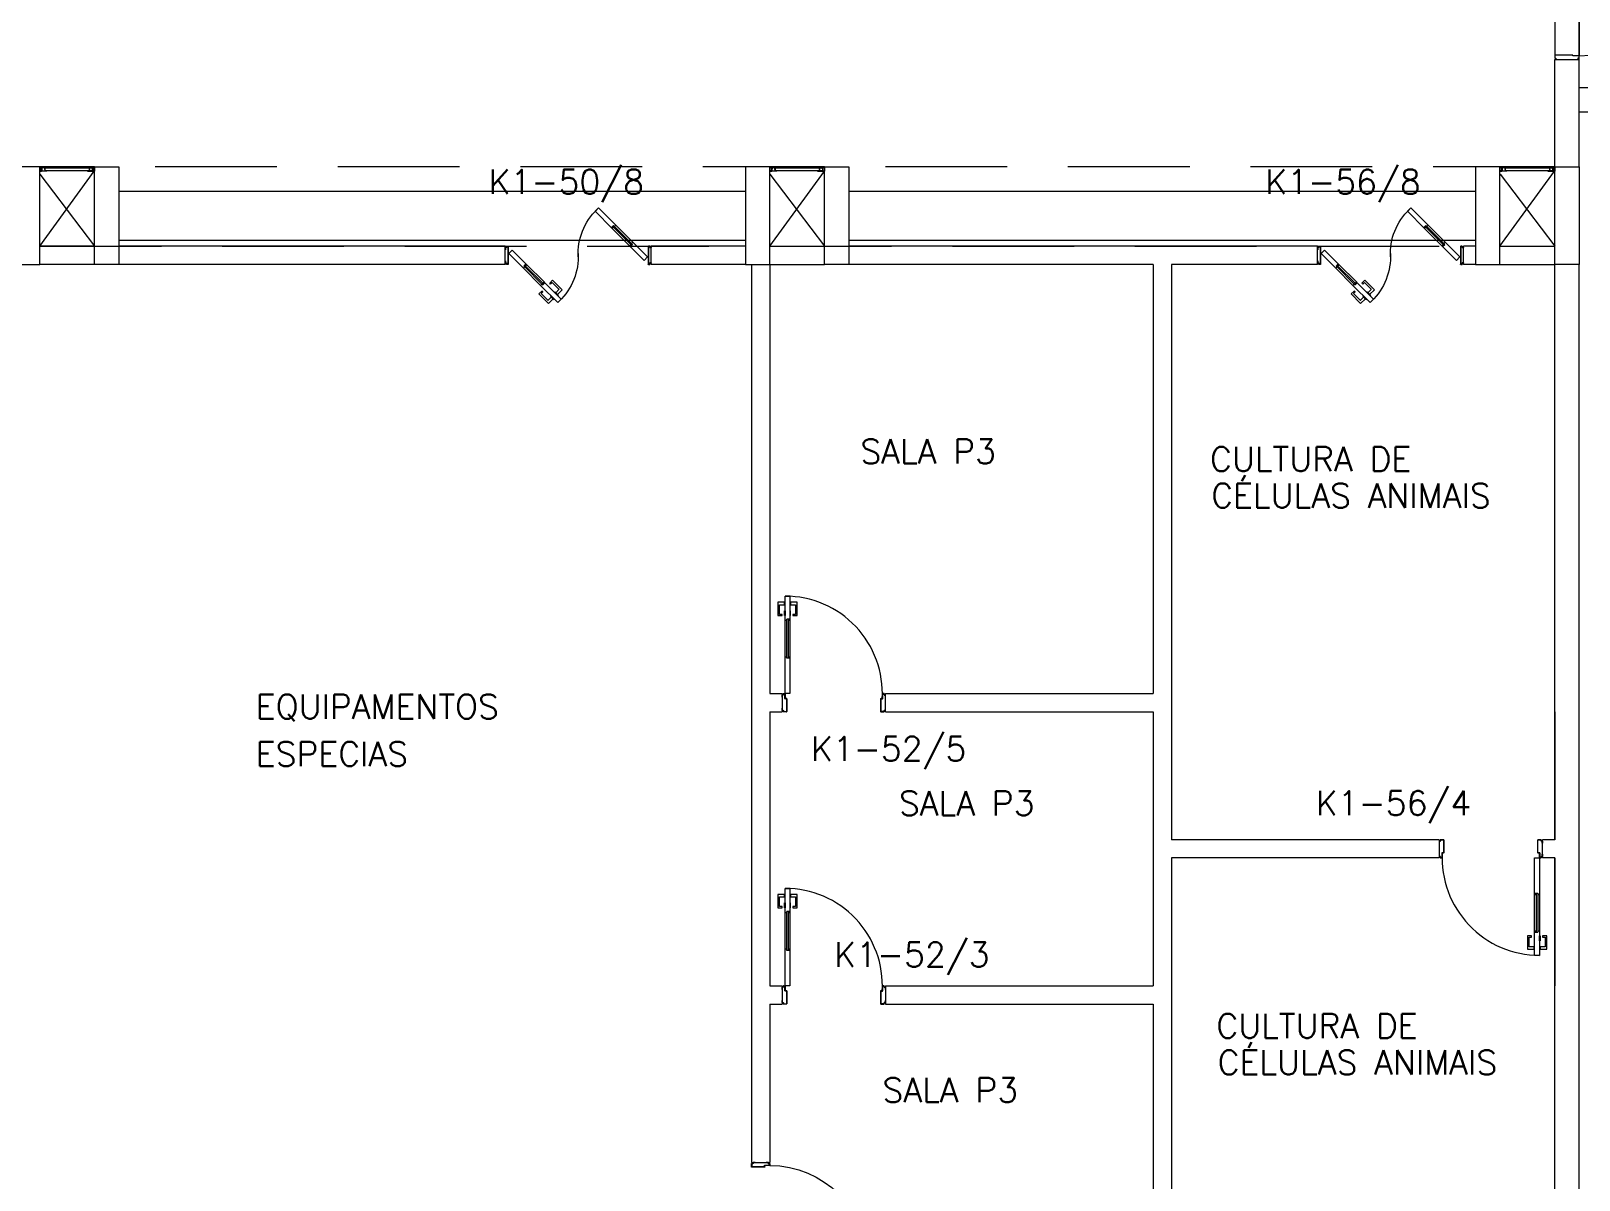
# Model space of a CAD drawing. Header units: millimetres. Extents: x 1887 to 2405, y 1100 to 1335.
# Drawn here: x 2184.89 to 2197.61, y 1256.4 to 1265.84 of the extents above; entities that cross this region are included whole.
import ezdxf

# ---------------------------------------------------------------- set-up
doc = ezdxf.new("R2010")
doc.units = ezdxf.units.MM
doc.linetypes.add('DASHDOT2', pattern=[0.5, 0.25, -0.125, 0, -0.125])
doc.linetypes.add('HIDDEN', pattern=[0.375, 0.25, -0.125])
for name, color, linetype in [('AR-ALV', 2, 'Continuous'), ('AR-CORRIMAO-V', 2, 'Continuous'), ('AR-DASH', 1, 'DASHDOT2'), ('AR-ESQ', 1, 'Continuous'), ('AR-ESTC', 3, 'Continuous'), ('AR-PF-maçaneta', 1, 'Continuous'), ('AR-PF-mov', 1, 'Continuous'), ('AR-PF-pm1', 2, 'Continuous'), ('AR-PF-soleira', 1, 'Continuous'), ('AR-PISO', 1, 'Continuous'), ('AR-PORTA', 1, 'Continuous'), ('AR-PROJ', 1, 'HIDDEN'), ('AR-SHAFT', 1, 'Continuous'), ('AR-TXTCONG', 2, 'Continuous'), ('DT-ESQ-BAGUETE-C', 2, 'Continuous'), ('DT-ESQ-PERFIL CADEIRA-C', 2, 'Continuous'), ('DT-ESQ-PERFIL CADEIRA-V', 1, 'Continuous'), ('DT-ESQ-VENEZIANA-C', 2, 'Continuous'), ('DT-ESQ-VENEZIANA-V', 2, 'Continuous'), ('ENDEREÇO', 2, 'Continuous'), ('maçaneta', 1, 'Continuous'), ('mov', 1, 'Continuous'), ('PM-PERFIL U-C', 2, 'Continuous'), ('PM-VIDRO', 1, 'Continuous'), ('pm1', 2, 'Continuous'), ('pm2', 2, 'Continuous'), ('TEXTO', 2, 'Continuous')]:
    doc.layers.add(name, color=color, linetype=linetype)
doc.styles.add('UNB-100', font='simplex.shx', dxfattribs={"height": 0.2})
doc.styles.add('UNB1-100', font='simplex.shx', dxfattribs={"height": 0.2})

# ---------------------------------------------------------------- blocks, each defined once
blk = doc.blocks.new('ES-2P-2PAV-D')
at = {"layer": 'AR-CORRIMAO-V'}
for p, q in [((0, 0.8), (0, 0.8)), ((0, 0.8), (0, 0.75)), ((6.35, 0.8), (0, 0.8)), ((0, 0.8), (0, 0.75)), ((0, 0.8), (0, 0.8)), ((6.35, 0.8), (6.35, -1.993)), ((6.3, 0.75), (0, 0.75)), ((6.3, 0.75), (6.3, -2.023)), ((4.75, -0.75), (0, -0.75)), ((0, -0.95), (0, -0.75)), ((4.75, -0.75), (4.55, -0.75)), ((4.8, -0.875), (4.8, -0.75)), ((4.8, -2.83), (4.8, -0.875)), ((4.55, -0.95), (0, -0.95))]:
    blk.add_line(p, q, dxfattribs=at)
at = {"layer": 'AR-CORRIMAO-V', "color": 1}
blk.add_line((4.5, -3.875), (4.5, -0.95), dxfattribs=at)
at = {"layer": 'AR-CORRIMAO-V'}
blk.add_arc((4.775, -0.75), 0.025, 0, 180, dxfattribs=at)
at = {"layer": 'AR-DASH'}
for p, q in [((5.578, -2.445), (6.569, -1.865)), ((5.462, -2.571), (5.578, -2.393)), ((5.578, -2.393), (5.578, -2.445)), ((4.649, -2.906), (5.48, -2.491)), ((5.48, -2.491), (5.462, -2.571))]:
    blk.add_line(p, q, dxfattribs=at)
at = {"layer": 'AR-ESTC'}
for points in [[(4.55, -1.325), (4.55, -1.295), (4.55, -0.75), (4.75, -0.75), (4.75, -1.295), (4.75, -1.325), (4.75, -3.875), (4.55, -3.875)], [(2.75, -0.95), (2.95, -0.95), (2.95, -1.55), (2.75, -1.55)]]:
    blk.add_lwpolyline(points, close=True, dxfattribs=at)
at = {"layer": 'AR-PISO'}
blk.add_line((0, -0.75), (0, 0.75), dxfattribs=at)
at = {"layer": 'AR-PISO', "color": 2}
for p, q in [((4.8, -0.875), (6.3, -0.875)), ((4.8, -1.175), (6.3, -1.175)), ((4.8, -1.475), (6.3, -1.475)), ((4.8, -1.775), (6.3, -1.775)), ((4.8, -2.075), (6.21, -2.075)), ((4.8, -2.375), (5.697, -2.375)), ((4.8, -2.675), (5.111, -2.675))]:
    blk.add_line(p, q, dxfattribs=at)
at = {"layer": 'AR-PROJ'}
for p, q in [((2.95, -0.95), (2.95, -5.575)), ((3, -0.95), (3, -5.525)), ((4.5, -1.175), (3, -1.175)), ((4.5, -1.475), (3, -1.475)), ((4.5, -1.775), (3, -1.775)), ((6.3, -2.023), (6.3, -5.525)), ((6.35, -1.993), (6.35, -5.575)), ((4.5, -2.075), (3, -2.075)), ((6.21, -2.075), (6.3, -2.075)), ((4.5, -2.375), (3, -2.375)), ((5.697, -2.375), (6.3, -2.375)), ((4.5, -2.675), (3, -2.675)), ((5.111, -2.675), (6.3, -2.675)), ((4.8, -3.875), (4.8, -2.83)), ((4.5, -2.975), (3, -2.975)), ((4.8, -2.975), (6.3, -2.975)), ((4.5, -3.275), (3, -3.275)), ((4.8, -3.275), (6.3, -3.275)), ((4.5, -3.575), (3, -3.575)), ((4.8, -3.575), (6.3, -3.575)), ((4.5, -3.875), (3, -3.875)), ((4.5, -3.875), (4.5, -4)), ((4.55, -3.875), (4.55, -4)), ((4.75, -3.875), (4.75, -4)), ((4.8, -3.875), (4.8, -4)), ((4.8, -3.875), (6.3, -3.875)), ((6.35, -5.575), (2.95, -5.575)), ((6.3, -5.525), (3, -5.525))]:
    blk.add_line(p, q, dxfattribs=at)
for centre in [(4.525, -4), (4.775, -4)]:
    blk.add_arc(centre, 0.025, 180, 0, dxfattribs=at)
at = {"layer": 'AR-TXTCONG', "char_height": 0.12}
for s, insert, attachment_point in [('{\\fArial|b0|i0|c0|p34;limite do piso}', (2.965, 0.693), 1), ('{\\fArial|b0|i0|c0|p34;SOBE\\P(GAL. TÉC.)}', (5.65, 0.203), 3), ('{\\fArial|b0|i0|c0|p34;23}', (6.059, -0.692), 1), ('{\\fArial|b0|i0|c0|p34;44}', (4.257, -0.964), 1), ('{\\fArial|b0|i0|c0|p34;24}', (6.059, -0.992), 1), ('{\\fArial|b0|i0|c0|p34;43}', (4.257, -1.264), 1), ('{\\fArial|b0|i0|c0|p34;25}', (6.059, -1.292), 1), ('{\\fArial|b0|i0|c0|p34;42}', (4.257, -1.564), 1), ('{\\fArial|b0|i0|c0|p34;26}', (6.059, -1.592), 1), ('{\\fArial|b0|i0|c0|p34;41}', (4.257, -1.864), 1), ('{\\fArial|b0|i0|c0|p34;27}', (6.059, -1.892), 1), ('{\\fArial|b0|i0|c0|p34;40}', (4.257, -2.164), 1), ('{\\fArial|b0|i0|c0|p34;28}', (6.059, -2.192), 1), ('{\\fArial|b0|i0|c0|p34;39}', (4.257, -2.464), 1), ('{\\fArial|b0|i0|c0|p34;29}', (6.059, -2.492), 1), ('{\\fArial|b0|i0|c0|p34;38}', (4.257, -2.764), 1), ('{\\fArial|b0|i0|c0|p34;30}', (6.059, -2.792), 1), ('{\\fArial|b0|i0|c0|p34;37}', (4.257, -3.064), 1), ('{\\fArial|b0|i0|c0|p34;31}', (6.059, -3.092), 1), ('{\\fArial|b0|i0|c0|p34;36}', (4.257, -3.364), 1), ('{\\fArial|b0|i0|c0|p34;32}', (6.059, -3.392), 1), ('{\\fArial|b0|i0|c0|p34;35}', (4.257, -3.664), 1), ('{\\fArial|b0|i0|c0|p34;33}', (6.059, -3.692), 1), ('{\\fArial|b0|i0|c0|p34;34}', (4.257, -3.964), 1)]:
    blk.add_mtext(s, dxfattribs=dict(at, insert=insert, attachment_point=attachment_point))
blk = doc.blocks.new('EF01-P')
at = {"layer": 'DT-ESQ-BAGUETE-C', "ltscale": 0.1}
for points in [[(0.002, 0.035), (0.015, 0.035), (0.015, 0.033), (0.002, 0.033), (0.002, 0.005), (0.015, 0.005), (0.015, 0.004), (0.002, 0.004, -0.414214), (0, 0.005), (0, 0.033, -0.414214)], [(0.448, 0.035), (0.435, 0.035), (0.435, 0.033), (0.448, 0.033), (0.448, 0.005), (0.435, 0.005), (0.435, 0.004), (0.448, 0.004, 0.414214), (0.45, 0.005), (0.45, 0.033, 0.414214)]]:
    blk.add_lwpolyline(points, format="xyb", close=True, dxfattribs=at)
at = {"layer": 'DT-ESQ-PERFIL CADEIRA-C', "color": 2, "ltscale": 0.1}
for points in [[(0.01, 0.002), (0.01, 0.003), (0.002, 0.003, 1), (0.002, 0), (0.015, 0, 0.414214), (0.016, 0.002), (0.016, 0.033), (0.043, 0.033)], [(0.407, 0.006), (0.432, 0.006), (0.432, 0.016), (0.433, 0.016), (0.433, 0.006, -0.414214), (0.432, 0.005), (0.407, 0.005), (0.394, 0.005, -1), (0.394, 0.008), (0.407, 0.008), (0.407, 0.02), (0.407, 0.032), (0.394, 0.032, -1), (0.394, 0.035), (0.407, 0.035), (0.433, 0.035, -0.414214), (0.435, 0.033), (0.435, 0.002), (0.448, 0.002)]]:
    blk.add_lwpolyline(points, format="xyb", dxfattribs=at)
at = {"layer": 'DT-ESQ-PERFIL CADEIRA-C', "ltscale": 0.1}
for points in [[(0.043, 0.006), (0.018, 0.006), (0.018, 0.016), (0.016, 0.016), (0.016, 0.006, 0.414214), (0.018, 0.005), (0.043, 0.005), (0.056, 0.005, 1), (0.056, 0.008), (0.043, 0.008), (0.043, 0.02), (0.043, 0.032), (0.056, 0.032, 1), (0.056, 0.035), (0.043, 0.035), (0.016, 0.035, 0.414214), (0.015, 0.033), (0.015, 0.002), (0.002, 0.002)], [(0.041, 0.02), (0.041, 0.032, -0.414214), (0.043, 0.033), (0.056, 0.033)], [(0.041, 0.02), (0.041, 0.008, 0.414214), (0.043, 0.006), (0.056, 0.006)], [(0.408, 0.02), (0.408, 0.032, 0.414214), (0.407, 0.033), (0.394, 0.033)], [(0.408, 0.02), (0.408, 0.008, -0.414214), (0.407, 0.006), (0.394, 0.006)], [(0.44, 0.002), (0.44, 0.003), (0.448, 0.003, -1), (0.448, 0), (0.435, 0, -0.414214), (0.433, 0.002), (0.433, 0.033), (0.407, 0.033)]]:
    blk.add_lwpolyline(points, format="xyb", dxfattribs=at)
at = {"layer": 'DT-ESQ-PERFIL CADEIRA-V', "ltscale": 0.1}
blk.add_line((0.015, 0), (0.435, 0), dxfattribs=at)
at = {"layer": 'DT-ESQ-VENEZIANA-C', "ltscale": 0.1}
for p, q in [((0.043, 0.011), (0.407, 0.011)), ((0.043, 0.009), (0.407, 0.009))]:
    blk.add_line(p, q, dxfattribs=at)
at = {"layer": 'DT-ESQ-VENEZIANA-V', "ltscale": 0.1}
blk.add_line((0.043, 0.031), (0.407, 0.031), dxfattribs=at)
blk = doc.blocks.new('PCF-E')
at = {"layer": 'AR-PF-maçaneta'}
blk.add_line((0.13, 0.342), (0.13, 0.957), dxfattribs=at)
for points in [[(0.09, 0.957), (0.105, 0.957), (0.105, 0.962), (0.095, 0.967), (0.08, 0.967), (0.08, 0.932), (0.095, 0.932), (0.105, 0.937), (0.105, 0.942), (0.09, 0.942)], [(0.13, 0.357), (0.09, 0.357), (0.09, 0.342), (0.15, 0.342), (0.15, 0.957), (0.09, 0.957), (0.09, 0.942), (0.13, 0.942)], [(0.09, 0.342), (0.105, 0.342), (0.105, 0.337), (0.095, 0.332), (0.08, 0.332), (0.08, 0.367), (0.095, 0.367), (0.105, 0.362), (0.105, 0.357), (0.09, 0.357)]]:
    blk.add_lwpolyline(points, dxfattribs=at)
at = {"layer": 'AR-PF-mov'}
blk.add_arc((0.03, 0.2), 0.9, 0, 90, dxfattribs=at)
at = {"layer": 'AR-PF-pm1'}
for p, q in [((0, 0.01), (0, 0.19)), ((0.01, 0.19), (0, 0.19)), ((0.01, 0.2), (0.03, 0.2)), ((0.01, 0.2), (0.01, 0.19)), ((0.03, 0.2), (0.03, 0.15)), ((0.03, 0.15), (0.035, 0.15)), ((0.035, 0.15), (0.035, 0)), ((0.93, 0.15), (0.925, 0.15)), ((0.925, 0.15), (0.925, 0)), ((0.95, 0.2), (0.93, 0.2)), ((0.93, 0.2), (0.93, 0.15)), ((0.95, 0.2), (0.95, 0.19)), ((0.95, 0.19), (0.96, 0.19)), ((0.96, 0.01), (0.96, 0.19)), ((0.01, 0.01), (0, 0.01)), ((0.01, 0), (0.01, 0.01)), ((0.035, 0), (0.01, 0)), ((0.925, 0), (0.95, 0)), ((0.95, 0), (0.95, 0.01)), ((0.95, 0.01), (0.96, 0.01))]:
    blk.add_line(p, q, dxfattribs=at)
blk.add_lwpolyline([(0.08, 1.1), (0.08, 0.2), (0.03, 0.2), (0.03, 1.1)], close=True, dxfattribs=at)
at = {"layer": 'AR-PF-soleira'}
for p, q in [((0.08, 0.2), (0.93, 0.2)), ((0.035, 0), (0.925, 0))]:
    blk.add_line(p, q, dxfattribs=at)
blk = doc.blocks.new('PM7B')
at = {"layer": 'maçaneta'}
for points in [[(0.732, -0.208), (0.771, -0.247), (0.785, -0.233), (0.758, -0.206, -0.414214), (0.758, -0.204), (0.813, -0.148), (0.827, -0.162), (0.834, -0.155), (0.81, -0.13)], [(0.806, -0.282), (0.845, -0.321), (0.923, -0.243), (0.898, -0.219), (0.891, -0.226), (0.905, -0.24), (0.849, -0.295, -0.414214), (0.847, -0.295), (0.82, -0.268)], [(0.845, -0.321), (0.806, -0.282), (0.82, -0.268), (0.847, -0.295, 0.414214), (0.849, -0.295), (0.905, -0.24), (0.891, -0.226), (0.898, -0.219), (0.923, -0.243)]]:
    blk.add_lwpolyline(points, format="xyb", close=True, dxfattribs=at)
for points in [[(0.792, -0.226), (0.764, -0.254), (0.767, -0.258), (0.795, -0.229)], [(0.792, -0.226), (0.764, -0.254), (0.767, -0.258), (0.795, -0.229)], [(0.827, -0.261), (0.799, -0.289), (0.795, -0.286), (0.824, -0.258)], [(0.827, -0.261), (0.799, -0.289), (0.795, -0.286), (0.824, -0.258)]]:
    blk.add_lwpolyline(points, close=True, dxfattribs=at)
at = {"layer": 'mov'}
for centre, start, end in [((0.099, 0.089), 356.8029, 46.3992), ((1.101, 0.061), 176.8029, 226.3992)]:
    blk.add_arc(centre, 0.501, start, end, dxfattribs=at)
at = {"layer": 'PM-PERFIL U-C'}
for p, q in [((0, 0.12), (0, 0.139)), ((0.001, 0.14), (0.01, 0.14)), ((0.01, 0.138), (0.002, 0.138)), ((0.002, 0.138), (0.002, 0.12)), ((0.01, 0.14), (0.01, 0.149)), ((0.012, 0.15), (0.023, 0.15)), ((0.023, 0.148), (0.012, 0.148)), ((0.012, 0.148), (0.012, 0.139)), ((0.023, 0.148), (0.023, 0.002)), ((0.025, 0.149), (0.025, 0.001)), ((1.175, 0.149), (1.175, 0.001)), ((1.188, 0.15), (1.176, 0.15)), ((1.177, 0.148), (1.188, 0.148)), ((1.177, 0.148), (1.177, 0.002)), ((1.188, 0.148), (1.188, 0.139)), ((1.189, 0.138), (1.198, 0.138)), ((1.19, 0.14), (1.19, 0.149)), ((1.198, 0.14), (1.19, 0.14)), ((1.198, 0.138), (1.198, 0.12)), ((1.2, 0.12), (1.2, 0.139)), ((0.002, 0.12), (0, 0.12)), ((0, 0.012), (0, 0.03)), ((0, 0.03), (0.002, 0.03)), ((0.01, 0.01), (0.001, 0.01)), ((0.002, 0.03), (0.002, 0.012)), ((0.002, 0.012), (0.01, 0.012)), ((0.01, 0.001), (0.01, 0.01)), ((0.012, 0.01), (0.012, 0.002)), ((0.012, 0.002), (0.023, 0.002)), ((0.023, 0), (0.012, 0)), ((1.188, 0.002), (1.177, 0.002)), ((1.176, 0), (1.188, 0)), ((1.188, 0.01), (1.188, 0.002)), ((1.198, 0.012), (1.189, 0.012)), ((1.19, 0.01), (1.198, 0.01)), ((1.19, 0.001), (1.19, 0.01)), ((1.198, 0.12), (1.2, 0.12)), ((1.198, 0.03), (1.198, 0.012)), ((1.2, 0.03), (1.198, 0.03)), ((1.2, 0.012), (1.2, 0.03))]:
    blk.add_line(p, q, dxfattribs=at)
for centre, start, end in [((0.001, 0.139), 90, 180), ((0.012, 0.149), 90, 180), ((0.01, 0.139), 270, 0), ((0.023, 0.149), 0, 90), ((1.176, 0.149), 90, 180), ((1.188, 0.149), 0, 90), ((1.189, 0.139), 180, 270), ((1.198, 0.139), 0, 90), ((0.001, 0.012), 180, 270), ((0.01, 0.01), 0, 90), ((0.012, 0.001), 180, 270), ((0.023, 0.001), 269.9386, 0), ((1.176, 0.001), 180, 270.0614), ((1.189, 0.01), 90, 180), ((1.188, 0.001), 270, 0), ((1.198, 0.012), 270, 0)]:
    blk.add_arc(centre, 0.0015, start, end, dxfattribs=at)
at = {"layer": 'PM-VIDRO'}
for p, q in [((0.161, 0.171), (0.302, 0.312)), ((0.309, 0.305), (0.168, 0.164)), ((0.891, -0.155), (1.032, -0.014)), ((1.039, -0.021), (0.898, -0.162))]:
    blk.add_line(p, q, dxfattribs=at)
at = {"layer": 'pm1'}
for p, q in [((0.302, 0.312), (0.291, 0.323)), ((0.302, 0.312), (0.309, 0.319)), ((0.327, 0.302), (0.309, 0.319)), ((0.316, 0.312), (0.309, 0.305)), ((0.32, 0.294), (0.309, 0.305)), ((0.327, 0.302), (0.32, 0.294)), ((0.03, 0.061), (0.15, 0.181)), ((0.178, 0.153), (0.058, 0.033)), ((0.15, 0.181), (0.161, 0.171)), ((0.154, 0.164), (0.161, 0.171)), ((0.171, 0.146), (0.154, 0.164)), ((0.168, 0.164), (0.161, 0.157)), ((0.168, 0.164), (0.178, 0.153)), ((0.178, 0.153), (0.171, 0.146)), ((0.058, 0.033), (0.03, 0.061)), ((1.022, -0.003), (1.029, 0.004)), ((1.029, 0.004), (1.046, -0.014)), ((1.032, -0.014), (1.039, -0.007)), ((1.046, -0.014), (1.039, -0.021)), ((0.873, -0.152), (0.88, -0.144)), ((0.873, -0.152), (0.891, -0.169)), ((0.88, -0.144), (0.891, -0.155)), ((0.884, -0.162), (0.891, -0.155)), ((0.898, -0.162), (0.891, -0.169)), ((0.898, -0.162), (0.909, -0.173))]:
    blk.add_line(p, q, dxfattribs=at)
for points in [[(0.291, 0.323), (0.433, 0.464), (0.461, 0.436), (0.32, 0.294)], [(1.032, -0.014), (1.022, -0.003), (1.142, 0.117), (1.17, 0.089), (1.05, -0.031), (1.039, -0.021)], [(0.909, -0.173), (0.767, -0.314), (0.739, -0.286), (0.873, -0.152)]]:
    blk.add_lwpolyline(points, dxfattribs=at)
at = {"layer": 'pm2'}
for p, q in [((0.15, 0.181), (0.291, 0.323)), ((0.32, 0.294), (0.178, 0.153)), ((0.88, -0.144), (1.022, -0.003)), ((1.05, -0.031), (0.909, -0.173))]:
    blk.add_line(p, q, dxfattribs=at)
blk = doc.blocks.new('PM3V')
at = {"layer": 'maçaneta'}
for points in [[(0.02, 0.9), (-0.035, 0.9), (-0.035, 0.79), (0, 0.79), (0, 0.8), (-0.02, 0.8), (-0.02, 0.879, -0.414214), (-0.018, 0.88), (0.02, 0.88)], [(0.125, 0.9), (0.07, 0.9), (0.07, 0.88), (0.109, 0.88, -0.414214), (0.11, 0.879), (0.11, 0.8), (0.09, 0.8), (0.09, 0.79), (0.125, 0.79)]]:
    blk.add_lwpolyline(points, format="xyb", close=True, dxfattribs=at)
for points in [[(0.02, 0.79), (0.02, 0.83), (0.025, 0.83), (0.025, 0.79)], [(0.07, 0.79), (0.07, 0.83), (0.065, 0.83), (0.065, 0.79)]]:
    blk.add_lwpolyline(points, close=True, dxfattribs=at)
at = {"layer": 'mov'}
blk.add_arc((0.025, 0.15), 0.8, 356.8472, 90, dxfattribs=at)
at = {"layer": 'PM-PERFIL U-C'}
for p, q in [((0, 0.12), (0, 0.139)), ((0.002, 0.14), (0.01, 0.14)), ((0.002, 0.138), (0.002, 0.12)), ((0.011, 0.138), (0.002, 0.138)), ((0.01, 0.14), (0.01, 0.149)), ((0.012, 0.15), (0.024, 0.15)), ((0.012, 0.148), (0.012, 0.14)), ((0.023, 0.148), (0.012, 0.148)), ((0.023, 0.109), (0.023, 0.148)), ((0.025, 0.149), (0.025, 0.109)), ((0.825, 0.149), (0.825, 0.109)), ((0.839, 0.15), (0.827, 0.15)), ((0.827, 0.148), (0.838, 0.148)), ((0.827, 0.109), (0.827, 0.148)), ((0.838, 0.148), (0.838, 0.14)), ((0.84, 0.14), (0.84, 0.149)), ((0.849, 0.14), (0.84, 0.14)), ((0.84, 0.138), (0.848, 0.138)), ((0.848, 0.138), (0.848, 0.12)), ((0.85, 0.12), (0.85, 0.139)), ((0.002, 0.12), (0, 0.12)), ((0, 0.03), (0.002, 0.03)), ((0, 0.012), (0, 0.03)), ((0.002, 0.03), (0.002, 0.012)), ((0.002, 0.012), (0.011, 0.012)), ((0.01, 0.01), (0.002, 0.01)), ((0.01, 0.002), (0.01, 0.01)), ((0.012, 0.011), (0.012, 0.002)), ((0.012, 0.002), (0.038, 0.002)), ((0.038, 0), (0.012, 0)), ((0.038, 0.109), (0.025, 0.109)), ((0.038, 0.107), (0.025, 0.107)), ((0.038, 0.107), (0.038, 0.002)), ((0.04, 0.108), (0.04, 0.002)), ((0.81, 0.108), (0.81, 0.002)), ((0.812, 0.109), (0.825, 0.109)), ((0.812, 0.107), (0.826, 0.107)), ((0.812, 0.107), (0.812, 0.002)), ((0.838, 0.002), (0.812, 0.002)), ((0.812, 0), (0.839, 0)), ((0.838, 0.011), (0.838, 0.002)), ((0.848, 0.012), (0.84, 0.012)), ((0.84, 0.002), (0.84, 0.01)), ((0.84, 0.01), (0.849, 0.01)), ((0.848, 0.12), (0.85, 0.12)), ((0.85, 0.03), (0.848, 0.03)), ((0.848, 0.03), (0.848, 0.012)), ((0.85, 0.012), (0.85, 0.03))]:
    blk.add_line(p, q, dxfattribs=at)
for centre, start, end in [((0.002, 0.139), 90, 180), ((0.012, 0.149), 90, 180), ((0.011, 0.14), 270, 0), ((0.024, 0.149), 360, 90), ((0.827, 0.149), 90, 180), ((0.84, 0.14), 180, 270), ((0.839, 0.149), 0, 90), ((0.849, 0.139), 0, 90), ((0.002, 0.012), 180, 270), ((0.012, 0.002), 180, 270), ((0.011, 0.011), 0, 90), ((0.025, 0.109), 180, 270), ((0.038, 0.002), 269.9386, 0), ((0.038, 0.108), 0, 90), ((0.812, 0.108), 90, 180), ((0.812, 0.002), 180, 270.0614), ((0.826, 0.109), 270, 0), ((0.84, 0.011), 90, 180), ((0.839, 0.002), 270, 0), ((0.849, 0.012), 270, 0)]:
    blk.add_arc(centre, 0.0015, start, end, dxfattribs=at)
at = {"layer": 'PM-VIDRO'}
for p, q in [((0.04, 0.45), (0.04, 0.75)), ((0.05, 0.75), (0.05, 0.45))]:
    blk.add_line(p, q, dxfattribs=at)
at = {"layer": 'pm1'}
for p, q in [((0.025, 0.95), (0.065, 0.95)), ((0.025, 0.75), (0.025, 0.95)), ((0.065, 0.95), (0.065, 0.76)), ((0.04, 0.75), (0.025, 0.75)), ((0.065, 0.76), (0.04, 0.76)), ((0.04, 0.75), (0.04, 0.76)), ((0.05, 0.76), (0.05, 0.75)), ((0.065, 0.75), (0.05, 0.75)), ((0.065, 0.76), (0.065, 0.75)), ((0.025, 0.15), (0.025, 0.45)), ((0.04, 0.45), (0.025, 0.45)), ((0.04, 0.44), (0.04, 0.45)), ((0.065, 0.44), (0.04, 0.44)), ((0.065, 0.45), (0.05, 0.45)), ((0.05, 0.45), (0.05, 0.44)), ((0.065, 0.45), (0.065, 0.44)), ((0.065, 0.44), (0.065, 0.15)), ((0.065, 0.15), (0.025, 0.15))]:
    blk.add_line(p, q, dxfattribs=at)
at = {"layer": 'pm2'}
for p, q in [((0.025, 0.45), (0.025, 0.75)), ((0.065, 0.75), (0.065, 0.45)), ((0.025, 0.15), (0.025, 0.109)), ((0.025, 0.109), (0.035, 0.109)), ((0.825, 0.109), (0.815, 0.109)), ((0.815, 0), (0.84, 0)), ((0.84, 0.01), (0.85, 0.01)), ((0.84, 0), (0.84, 0.01))]:
    blk.add_line(p, q, dxfattribs=at)
blk = doc.blocks.new('PM3')
at = {"layer": 'maçaneta'}
for points in [[(0.02, 0.825), (-0.035, 0.825), (-0.035, 0.715), (0, 0.715), (0, 0.725), (-0.02, 0.725), (-0.02, 0.804, -0.414214), (-0.019, 0.805), (0.02, 0.805)], [(0.125, 0.825), (0.07, 0.825), (0.07, 0.805), (0.108, 0.805, -0.414214), (0.11, 0.804), (0.11, 0.725), (0.09, 0.725), (0.09, 0.715), (0.125, 0.715)]]:
    blk.add_lwpolyline(points, format="xyb", close=True, dxfattribs=at)
for points in [[(0.02, 0.715), (0.02, 0.755), (0.025, 0.755), (0.025, 0.715)], [(0.07, 0.715), (0.07, 0.755), (0.065, 0.755), (0.065, 0.715)]]:
    blk.add_lwpolyline(points, close=True, dxfattribs=at)
at = {"layer": 'mov'}
blk.add_arc((0.025, 0.075), 0.8, 0, 90, dxfattribs=at)
at = {"layer": 'PM-PERFIL U-C'}
for p, q in [((0, 0.045), (0, 0.063)), ((0.002, 0.045), (0, 0.045)), ((0.001, 0.065), (0.01, 0.065)), ((0.002, 0.063), (0.002, 0.045)), ((0.01, 0.063), (0.002, 0.063)), ((0.01, 0.065), (0.01, 0.073)), ((0.011, 0.075), (0.023, 0.075)), ((0.012, 0.073), (0.012, 0.064)), ((0.023, 0.073), (0.012, 0.073)), ((0.023, 0.033), (0.023, 0.073)), ((0.038, 0.032), (0.024, 0.032)), ((0.025, 0.073), (0.025, 0.034)), ((0.038, 0.034), (0.025, 0.034)), ((0.038, 0.032), (0.038, -0.073)), ((0.04, 0.032), (0.04, -0.074)), ((0.81, 0.032), (0.81, -0.074)), ((0.812, 0.034), (0.825, 0.034)), ((0.812, 0.032), (0.826, 0.032)), ((0.812, 0.032), (0.812, -0.073)), ((0.825, 0.073), (0.825, 0.034)), ((0.839, 0.075), (0.827, 0.075)), ((0.827, 0.073), (0.838, 0.073)), ((0.827, 0.033), (0.827, 0.073)), ((0.838, 0.073), (0.838, 0.064)), ((0.84, 0.065), (0.84, 0.073)), ((0.849, 0.065), (0.84, 0.065)), ((0.84, 0.063), (0.848, 0.063)), ((0.848, 0.063), (0.848, 0.045)), ((0.848, 0.045), (0.85, 0.045)), ((0.85, 0.045), (0.85, 0.063)), ((0, -0.045), (0.002, -0.045)), ((0, -0.064), (0, -0.045)), ((0.01, -0.065), (0.001, -0.065)), ((0.002, -0.045), (0.002, -0.063)), ((0.002, -0.063), (0.01, -0.063)), ((0.01, -0.074), (0.01, -0.065)), ((0.038, -0.075), (0.011, -0.075)), ((0.012, -0.065), (0.012, -0.073)), ((0.012, -0.073), (0.038, -0.073)), ((0.838, -0.073), (0.812, -0.073)), ((0.812, -0.075), (0.839, -0.075)), ((0.838, -0.065), (0.838, -0.073)), ((0.848, -0.063), (0.84, -0.063)), ((0.84, -0.074), (0.84, -0.065)), ((0.84, -0.065), (0.849, -0.065)), ((0.85, -0.045), (0.848, -0.045)), ((0.848, -0.045), (0.848, -0.063)), ((0.85, -0.064), (0.85, -0.045))]:
    blk.add_line(p, q, dxfattribs=at)
for centre, start, end in [((0.001, 0.063), 90, 180), ((0.011, 0.073), 90, 180), ((0.01, 0.064), 270, 0), ((0.023, 0.073), 360, 90), ((0.024, 0.033), 180, 270), ((0.038, 0.032), 0, 90), ((0.812, 0.032), 90, 180), ((0.827, 0.073), 90, 180), ((0.826, 0.033), 270, 0), ((0.84, 0.064), 180, 270), ((0.839, 0.073), 0, 90), ((0.849, 0.063), 0, 90), ((0.001, -0.064), 180, 270), ((0.01, -0.065), 0, 90), ((0.011, -0.074), 180, 270), ((0.038, -0.074), 269.9386, 0), ((0.812, -0.074), 180, 270.0614), ((0.84, -0.065), 90, 180), ((0.839, -0.074), 270, 0), ((0.849, -0.064), 270, 0)]:
    blk.add_arc(centre, 0.0015, start, end, dxfattribs=at)
at = {"layer": 'pm1'}
blk.add_lwpolyline([(0.065, 0.875), (0.065, 0.075), (0.025, 0.075), (0.025, 0.875)], close=True, dxfattribs=at)

msp = doc.modelspace()

# ---------------------------------------------------------------- linework, layer by layer
at = {"layer": 'AR-ALV'}
for p, q in [((2197.41, 1265.606), (2197.61, 1265.606)), ((2197.41, 1264.723), (2197.41, 1265.606)), ((2197.61, 1264.723), (2197.61, 1265.606)), ((2185.41, 1264.073), (2184.96, 1264.073)), ((2188.785, 1264.073), (2185.61, 1264.073)), ((2188.785, 1263.923), (2188.785, 1264.073)), ((2190.76, 1264.073), (2189.985, 1264.073)), ((2189.985, 1263.923), (2189.985, 1264.073)), ((2190.96, 1264.073), (2191.41, 1264.073)), ((2195.46, 1264.073), (2191.61, 1264.073)), ((2195.46, 1263.923), (2195.46, 1264.073)), ((2196.76, 1264.073), (2196.66, 1264.073)), ((2196.66, 1263.923), (2196.66, 1264.073)), ((2196.96, 1264.073), (2197.41, 1264.073)), ((2185.41, 1263.923), (2184.96, 1263.923)), ((2188.785, 1263.923), (2185.61, 1263.923)), ((2190.76, 1263.923), (2189.985, 1263.923)), ((2190.81, 1263.923), (2190.81, 1256.548)), ((2190.96, 1263.923), (2190.96, 1260.398)), ((2190.96, 1263.923), (2191.41, 1263.923)), ((2194.11, 1263.923), (2191.61, 1263.923)), ((2194.11, 1263.923), (2194.11, 1260.398)), ((2195.46, 1263.923), (2194.26, 1263.923)), ((2194.26, 1263.923), (2194.26, 1259.198)), ((2196.76, 1263.923), (2196.66, 1263.923)), ((2196.96, 1263.923), (2197.41, 1263.923)), ((2197.41, 1259.198), (2197.41, 1263.923)), ((2197.61, 1255.598), (2197.61, 1263.923)), ((2190.96, 1260.398), (2191.06, 1260.398)), ((2191.06, 1260.398), (2191.06, 1260.248)), ((2191.91, 1260.248), (2191.91, 1260.398)), ((2191.91, 1260.398), (2194.11, 1260.398)), ((2190.96, 1260.248), (2191.06, 1260.248)), ((2190.96, 1260.248), (2190.96, 1257.998)), ((2191.91, 1260.248), (2194.11, 1260.248)), ((2194.11, 1260.248), (2194.11, 1257.998)), ((2197.41, 1260.248), (2197.41, 1259.198)), ((2196.459, 1259.198), (2194.26, 1259.198)), ((2196.459, 1259.198), (2196.459, 1259.048)), ((2197.41, 1259.198), (2197.31, 1259.198)), ((2197.31, 1259.048), (2197.31, 1259.198)), ((2194.26, 1259.048), (2194.26, 1255.598)), ((2196.459, 1259.048), (2194.26, 1259.048)), ((2197.41, 1259.048), (2197.31, 1259.048)), ((2197.41, 1255.598), (2197.41, 1259.048)), ((2197.41, 1259.048), (2197.41, 1257.998)), ((2190.96, 1257.998), (2191.06, 1257.998)), ((2191.06, 1257.998), (2191.06, 1257.848)), ((2191.91, 1257.998), (2191.91, 1257.848)), ((2191.91, 1257.998), (2194.11, 1257.998)), ((2190.96, 1257.848), (2191.06, 1257.848)), ((2190.96, 1257.848), (2190.96, 1256.548)), ((2191.91, 1257.848), (2194.11, 1257.848)), ((2194.11, 1257.848), (2194.11, 1255.598)), ((2190.81, 1256.548), (2190.96, 1256.548))]:
    msp.add_line(p, q, dxfattribs=at)
at = {"layer": 'AR-ESTC'}
for points in [[(2184.96, 1264.723), (2184.76, 1264.723), (2184.76, 1263.923), (2184.96, 1263.923)], [(2185.41, 1264.723), (2185.61, 1264.723), (2185.61, 1263.923), (2185.41, 1263.923)], [(2190.96, 1264.723), (2190.76, 1264.723), (2190.76, 1263.923), (2190.96, 1263.923)], [(2191.41, 1264.723), (2191.61, 1264.723), (2191.61, 1263.923), (2191.41, 1263.923)], [(2196.96, 1264.723), (2196.76, 1264.723), (2196.76, 1263.923), (2196.96, 1263.923)], [(2197.41, 1264.723), (2197.61, 1264.723), (2197.61, 1263.923), (2197.41, 1263.923)]]:
    msp.add_lwpolyline(points, close=True, dxfattribs=at)
at = {"layer": 'AR-PROJ', "ltscale": 4}
msp.add_lwpolyline([(2130.96, 1264.073), (2197.41, 1264.073), (2197.41, 1264.723), (2130.96, 1264.723)], close=True, dxfattribs=at)
at = {"layer": 'AR-SHAFT'}
for p, q in [((2184.96, 1264.073), (2185.408, 1264.688)), ((2184.961, 1264.664), (2185.41, 1264.073)), ((2190.96, 1264.073), (2191.408, 1264.688)), ((2190.961, 1264.664), (2191.41, 1264.073)), ((2196.96, 1264.073), (2197.408, 1264.688)), ((2196.961, 1264.664), (2197.41, 1264.073)), ((2185.61, 1264.523), (2190.76, 1264.523)), ((2191.61, 1264.523), (2196.76, 1264.523)), ((2185.61, 1264.123), (2190.76, 1264.123)), ((2191.61, 1264.123), (2196.76, 1264.123))]:
    msp.add_line(p, q, dxfattribs=at)

# ---------------------------------------------------------------- block references
msp.add_blockref('ES-2P-2PAV-D', (2197.61, 1266.123))
at = {"layer": 'AR-ESQ', "rotation": 180}
for p in [(2185.41, 1264.723), (2191.41, 1264.723), (2197.41, 1264.723)]:
    msp.add_blockref('EF01-P', p, dxfattribs=at)
at = {"layer": 'AR-PORTA'}
for name, p, rotation in [('PCF-E', (2197.41, 1266.566), 270), ('PM3V', (2197.31, 1259.198), 180)]:
    msp.add_blockref(name, p, dxfattribs=dict(at, rotation=rotation))
at = {"layer": 'AR-PORTA', "xscale": -1}
for p in [(2189.985, 1263.923), (2196.66, 1263.923)]:
    msp.add_blockref('PM7B', p, dxfattribs=at)
at = {"layer": 'AR-PORTA'}
for p in [(2191.06, 1260.248), (2191.06, 1257.848)]:
    msp.add_blockref('PM3V', p, dxfattribs=at)
at = {"layer": 'AR-PORTA', "xscale": -1, "rotation": 270}
msp.add_blockref('PM3', (2190.885, 1255.698), dxfattribs=at)

# ---------------------------------------------------------------- texts
at = {"layer": 'ENDEREÇO', "style": 'UNB1-100'}
for s, p in [('K1-50/8', (2188.649, 1264.501)), ('K1-56/8', (2195.032, 1264.501)), ('K1-52/5', (2191.298, 1259.845)), ('K1-56/4', (2195.447, 1259.399)), ('K1-52/3', (2191.489, 1258.155))]:
    msp.add_text(s, height=0.2, dxfattribs=at).set_placement(p)
at = {"layer": 'TEXTO', "style": 'UNB-100'}
for s, p in [('SALA P3', (2191.704, 1262.287)), ('CULTURA DE', (2194.577, 1262.224)), ('CÉLULAS ANIMAIS', (2194.587, 1261.924)), ('EQUIPAMENTOS', (2186.736, 1260.191)), ('ESPECIAS', (2186.736, 1259.802)), ('SALA P3', (2192.021, 1259.397)), ('CULTURA DE', (2194.629, 1257.569)), ('CÉLULAS ANIMAIS', (2194.64, 1257.269)), ('SALA P3', (2191.886, 1257.041))]:
    msp.add_text(s, height=0.2, dxfattribs=at).set_placement(p)

doc.saveas('drawing.dxf')
